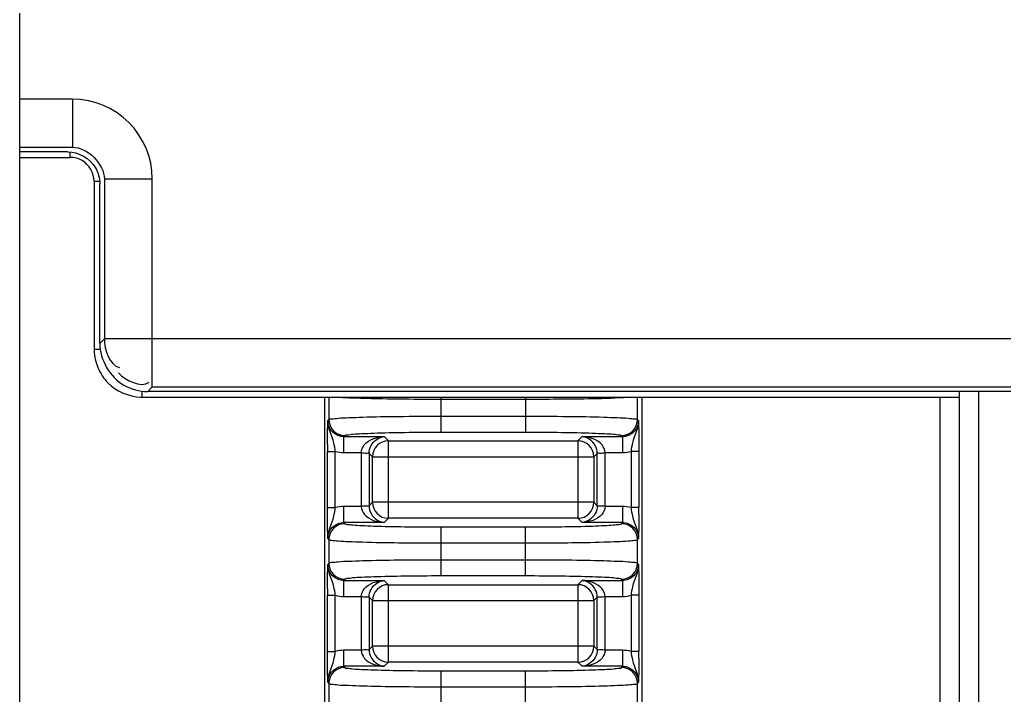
# Model space of a CAD drawing. Header units: millimetres. Extents: x 10297564 to 11610295, y -9287743 to -8409454.
# Drawn here: x 10506171 to 10507407, y -9091235 to -9090387 of the extents above; entities that cross this region are included whole.
import ezdxf

# ---------------------------------------------------------------- set-up
doc = ezdxf.new("R2010")
doc.units = ezdxf.units.MM
doc.header["$LTSCALE"] = 100
doc.layers.add('-0', color=7, linetype='Continuous')

# ---------------------------------------------------------------- blocks, each defined once
blk = doc.blocks.new('인버터 외형도')
at = {"layer": '-0', "linetype": 'Continuous'}
for p, q in [((102772.92, 38367.84), (102772.92, 43604.89)), ((102822.55, 43278.28), (102772.92, 43278.28)), ((102822.55, 43278.28), (102822.55, 43233.14)), ((102772.92, 43233.14), (102822.55, 43233.14)), ((102818.21, 43228.8), (102772.92, 43228.8)), ((102820.48, 43223.54), (102820.48, 43228.8)), ((102772.92, 43223.54), (102820.48, 43223.54)), ((102843.05, 43200.97), (102843.05, 43042.95)), ((102843.05, 43200.97), (102848.3, 43200.97)), ((102848.3, 43048.2), (102848.3, 43198.7)), ((102852.64, 43203.05), (102852.64, 43052.55)), ((102897.78, 43203.05), (102852.64, 43203.05)), ((102897.78, 43007.41), (102897.78, 43203.05)), ((102848.3, 43048.2), (102852.64, 43052.55)), ((104052.08, 43052.55), (102852.64, 43052.55)), ((102843.05, 43042.95), (102848.3, 43042.95)), ((102888.19, 42997.81), (102888.19, 43003.06)), ((102893.44, 43003.06), (102897.78, 43007.41)), ((104052.08, 43003.06), (102893.44, 43003.06)), ((102897.78, 43007.41), (104052.08, 43007.41)), ((103657.8, 42327.23), (103657.8, 43003.06)), ((103675.86, 43003.06), (103675.86, 42327.23)), ((102888.19, 42997.81), (103657.8, 42997.81)), ((103060.05, 42997.81), (103060.05, 42319.7)), ((103060.06, 42997.81), (103060.06, 42319.7)), ((103064.05, 42997.81), (103064.05, 42976.77)), ((103064.05, 42997.81), (103064.05, 42976.77)), ((103169.35, 42997.81), (103169.35, 42964.8)), ((103169.35, 42995.92), (103249.33, 42995.92)), ((103249.33, 42997.81), (103249.33, 42964.8)), ((103354.64, 42976.77), (103354.64, 42997.81)), ((103358.62, 42997.81), (103358.62, 42319.7)), ((103358.63, 42997.81), (103358.63, 42319.7)), ((103639.3, 42997.81), (103639.3, 42319.7)), ((103063.18, 42975.61), (103064.05, 42976.77)), ((103063.18, 42975.61), (103064.05, 42976.77)), ((103169.35, 42979.84), (103249.33, 42979.84)), ((103354.64, 42976.77), (103355.51, 42975.61)), ((103078.21, 42960.56), (103079.09, 42961.73)), ((103078.21, 42960.56), (103079.09, 42961.73)), ((103078.21, 42945.52), (103078.21, 42960.56)), ((103078.21, 42960.56), (103116.26, 42960.56)), ((103078.21, 42945.52), (103078.21, 42960.56)), ((103078.21, 42960.56), (103116.26, 42960.56)), ((103116.26, 42960.56), (103120.2, 42956.62)), ((103116.26, 42960.56), (103120.2, 42956.62)), ((103120.2, 42883.7), (103120.2, 42956.62)), ((103120.2, 42956.62), (103298.48, 42956.62)), ((103120.2, 42883.7), (103120.2, 42956.62)), ((103169.35, 42964.8), (103249.33, 42964.8)), ((103298.48, 42956.62), (103302.42, 42960.56)), ((103298.48, 42956.62), (103298.48, 42883.7)), ((103302.42, 42960.56), (103340.47, 42960.56)), ((103339.59, 42961.73), (103340.47, 42960.56)), ((103340.47, 42960.56), (103340.47, 42945.52)), ((103062.6, 42893.69), (103062.6, 42946.63)), ((103062.6, 42946.63), (103070.12, 42946.63)), ((103062.6, 42893.69), (103062.6, 42946.63)), ((103062.6, 42946.63), (103070.12, 42946.63)), ((103070.12, 42893.69), (103070.12, 42946.63)), ((103070.12, 42893.69), (103070.12, 42946.63)), ((103078.21, 42945.52), (103094.46, 42945.52)), ((103078.21, 42945.52), (103094.46, 42945.52)), ((103094.46, 42945.52), (103094.46, 42894.8)), ((103094.46, 42945.52), (103094.46, 42894.8)), ((103101.98, 42944.76), (103101.98, 42895.56)), ((103101.98, 42944.76), (103105.16, 42941.58)), ((103101.98, 42944.76), (103101.98, 42895.56)), ((103101.98, 42944.76), (103105.16, 42941.58)), ((103105.16, 42898.74), (103105.16, 42941.58)), ((103105.16, 42941.58), (103313.52, 42941.58)), ((103105.16, 42898.74), (103105.16, 42941.58)), ((103313.52, 42941.58), (103316.7, 42944.76)), ((103313.52, 42941.58), (103313.52, 42898.74)), ((103316.7, 42895.56), (103316.7, 42944.76)), ((103324.22, 42894.8), (103324.22, 42945.52)), ((103324.22, 42945.52), (103340.47, 42945.52)), ((103348.56, 42946.63), (103348.56, 42893.69)), ((103356.08, 42946.63), (103348.56, 42946.63)), ((103356.08, 42946.63), (103356.08, 42893.69)), ((103062.6, 42893.69), (103070.12, 42893.69)), ((103062.6, 42893.69), (103070.12, 42893.69)), ((103078.21, 42879.76), (103078.21, 42894.8)), ((103094.46, 42894.8), (103078.21, 42894.8)), ((103078.21, 42879.76), (103078.21, 42894.8)), ((103094.46, 42894.8), (103078.21, 42894.8)), ((103105.16, 42898.74), (103101.98, 42895.56)), ((103105.16, 42898.74), (103101.98, 42895.56)), ((103313.52, 42898.74), (103105.16, 42898.74)), ((103316.7, 42895.56), (103313.52, 42898.74)), ((103340.47, 42894.8), (103324.22, 42894.8)), ((103340.47, 42894.8), (103340.47, 42879.76)), ((103356.08, 42893.69), (103348.56, 42893.69)), ((103120.2, 42883.7), (103116.26, 42879.76)), ((103120.2, 42883.7), (103116.26, 42879.76)), ((103298.48, 42883.7), (103120.2, 42883.7)), ((103302.42, 42879.76), (103298.48, 42883.7)), ((103116.26, 42879.76), (103078.21, 42879.76)), ((103078.21, 42879.76), (103079.09, 42878.59)), ((103116.26, 42879.76), (103078.21, 42879.76)), ((103078.21, 42879.76), (103079.09, 42878.59)), ((103169.35, 42875.52), (103169.35, 42829.36)), ((103169.35, 42875.52), (103249.33, 42875.52)), ((103249.33, 42829.36), (103249.33, 42875.52)), ((103340.47, 42879.76), (103302.42, 42879.76)), ((103339.59, 42878.59), (103340.47, 42879.76)), ((103063.18, 42864.71), (103064.05, 42863.55)), ((103063.18, 42864.71), (103064.05, 42863.55)), ((103354.64, 42863.55), (103355.51, 42864.71)), ((103064.05, 42863.55), (103064.05, 42841.33)), ((103064.05, 42863.55), (103064.05, 42841.33)), ((103169.35, 42860.48), (103249.33, 42860.48)), ((103354.64, 42841.33), (103354.64, 42863.55)), ((103064.05, 42841.33), (103063.18, 42840.17)), ((103064.05, 42841.33), (103063.18, 42840.17)), ((103249.33, 42844.4), (103169.35, 42844.4)), ((103355.51, 42840.17), (103354.64, 42841.33)), ((103249.33, 42829.36), (103169.35, 42829.36)), ((103079.09, 42826.29), (103078.21, 42825.12)), ((103079.09, 42826.29), (103078.21, 42825.12)), ((103078.21, 42810.08), (103078.21, 42825.12)), ((103078.21, 42825.12), (103116.26, 42825.12)), ((103078.21, 42810.08), (103078.21, 42825.12)), ((103078.21, 42825.12), (103116.26, 42825.12)), ((103116.26, 42825.12), (103120.2, 42821.17)), ((103116.26, 42825.12), (103120.2, 42821.17)), ((103120.2, 42748.26), (103120.2, 42821.17)), ((103120.2, 42821.17), (103298.48, 42821.17)), ((103298.48, 42821.17), (103302.42, 42825.12)), ((103298.48, 42821.17), (103298.48, 42748.26)), ((103302.42, 42825.12), (103340.47, 42825.12)), ((103340.47, 42825.12), (103339.59, 42826.29)), ((103340.47, 42825.12), (103340.47, 42810.08)), ((103062.6, 42758.25), (103062.6, 42811.18)), ((103062.6, 42811.18), (103070.12, 42811.18)), ((103062.6, 42758.25), (103062.6, 42811.18)), ((103062.6, 42811.18), (103070.12, 42811.18)), ((103070.12, 42758.25), (103070.12, 42811.18)), ((103070.12, 42758.25), (103070.12, 42811.18)), ((103078.21, 42810.08), (103094.46, 42810.08)), ((103078.21, 42810.08), (103094.46, 42810.08)), ((103094.46, 42810.08), (103094.46, 42759.36)), ((103094.46, 42810.08), (103094.46, 42759.36)), ((103101.98, 42809.32), (103101.98, 42760.12)), ((103101.98, 42809.32), (103105.16, 42806.14)), ((103101.98, 42809.32), (103101.98, 42760.12)), ((103101.98, 42809.32), (103105.16, 42806.14)), ((103313.52, 42806.14), (103316.7, 42809.32)), ((103316.7, 42760.12), (103316.7, 42809.32)), ((103324.22, 42759.36), (103324.22, 42810.08)), ((103324.22, 42810.08), (103340.47, 42810.08)), ((103348.56, 42811.18), (103348.56, 42758.25)), ((103356.08, 42811.18), (103348.56, 42811.18)), ((103356.08, 42811.18), (103356.08, 42758.25)), ((103105.16, 42763.3), (103105.16, 42806.14)), ((103105.16, 42806.14), (103313.52, 42806.14)), ((103105.16, 42763.3), (103105.16, 42806.14)), ((103313.52, 42806.14), (103313.52, 42763.3)), ((103105.16, 42763.3), (103101.98, 42760.12)), ((103105.16, 42763.3), (103101.98, 42760.12)), ((103313.52, 42763.3), (103105.16, 42763.3)), ((103316.7, 42760.12), (103313.52, 42763.3)), ((103062.6, 42758.25), (103070.12, 42758.25)), ((103062.6, 42758.25), (103070.12, 42758.25)), ((103078.21, 42744.32), (103078.21, 42759.36)), ((103094.46, 42759.36), (103078.21, 42759.36)), ((103078.21, 42744.32), (103078.21, 42759.36)), ((103094.46, 42759.36), (103078.21, 42759.36)), ((103340.47, 42759.36), (103324.22, 42759.36)), ((103340.47, 42759.36), (103340.47, 42744.32)), ((103356.08, 42758.25), (103348.56, 42758.25)), ((103078.21, 42744.32), (103079.09, 42743.15)), ((103116.26, 42744.32), (103078.21, 42744.32)), ((103078.21, 42744.32), (103079.09, 42743.15)), ((103120.2, 42748.26), (103116.26, 42744.32)), ((103298.48, 42748.26), (103120.2, 42748.26)), ((103302.42, 42744.32), (103298.48, 42748.26)), ((103340.47, 42744.32), (103302.42, 42744.32)), ((103339.59, 42743.15), (103340.47, 42744.32)), ((103169.35, 42740.08), (103169.35, 42693.92)), ((103169.35, 42740.08), (103249.33, 42740.08)), ((103249.33, 42693.92), (103249.33, 42740.08)), ((103063.18, 42729.27), (103064.05, 42728.11)), ((103063.18, 42729.27), (103064.05, 42728.11)), ((103064.05, 42728.11), (103064.05, 42705.89)), ((103169.35, 42725.04), (103249.33, 42725.04)), ((103354.64, 42728.11), (103355.51, 42729.27)), ((103354.64, 42705.89), (103354.64, 42728.11))]:
    blk.add_line(p, q, dxfattribs=at)
for centre, radius, start, end in [((102822.54, 43203.04), 75.24, 0.00489, 89.99511), ((102887.28, 43042.95), 44.23, 179.99966, 181.81089), ((102888.19, 43042.06), 44.25, 268.05976, 270.00008), ((103079.1, 42976.78), 15.05, 180.05306, 269.96221), ((103079.1, 42976.78), 15.05, 180.05306, 269.96221), ((103339.58, 42976.78), 15.05, 270.03778, 359.94694), ((103120.22, 42941.56), 15.06, 90.06382, 179.93618), ((103120.22, 42941.56), 15.06, 90.06382, 179.93618), ((103298.46, 42941.56), 15.06, 0.06646, 89.93354), ((103987.7, 42946.64), 925.1, 179.60423, 180.00066), ((103987.7, 42946.64), 925.1, 179.60423, 180.00066), ((103078.24, 42975.81), 30.29, 254.45269, 269.94662), ((103078.24, 42975.81), 30.29, 254.45269, 269.94662), ((103340.45, 42975.75), 30.23, 270.0356, 285.56054), ((103078.23, 42864.57), 30.23, 90.03722, 105.56061), ((103078.23, 42864.57), 30.23, 90.03722, 105.56061), ((103120.22, 42898.76), 15.06, 180.06646, 269.93354), ((103120.22, 42898.76), 15.06, 180.06646, 269.93354), ((103298.46, 42898.76), 15.06, 270.06382, 359.93618), ((103340.45, 42864.58), 30.22, 74.43161, 89.96228), ((102428.46, 42893.69), 927.62, 359.59924, 359.99991), ((103079.1, 42863.54), 15.05, 90.03779, 179.94694), ((103079.1, 42863.54), 15.05, 90.03779, 179.94694), ((103339.58, 42863.54), 15.05, 0.05306, 89.96222), ((103079.1, 42841.34), 15.05, 180.05306, 269.96222), ((103079.1, 42841.34), 15.05, 180.05306, 269.96222), ((103339.58, 42841.34), 15.05, 270.03779, 359.94694), ((103120.22, 42806.12), 15.06, 90.06382, 179.93618), ((103120.22, 42806.12), 15.06, 90.06382, 179.93618), ((103298.46, 42806.12), 15.06, 0.06646, 89.93354), ((103992.49, 42811.18), 929.89, 179.62718, 179.99981), ((103992.49, 42811.18), 929.89, 179.62718, 179.99981), ((103078.23, 42840.3), 30.23, 254.43756, 269.96484), ((103078.23, 42840.3), 30.23, 254.43756, 269.96484), ((103340.45, 42840.3), 30.23, 270.03518, 285.5611), ((103120.22, 42763.32), 15.06, 180.06646, 269.93354), ((103298.46, 42763.32), 15.06, 270.06382, 359.93618), ((103078.23, 42729.12), 30.23, 90.03722, 105.56061), ((103078.23, 42729.12), 30.23, 90.03722, 105.56061), ((103340.45, 42729.14), 30.22, 74.43161, 89.96228), ((102428.46, 42758.25), 927.62, 359.59924, 359.99991), ((103079.1, 42728.09), 15.05, 90.03779, 179.94694), ((103079.1, 42728.09), 15.05, 90.03779, 179.94694), ((103339.58, 42728.09), 15.05, 0.05306, 89.96222)]:
    blk.add_arc(centre, radius, start, end, dxfattribs=at)
for points in [[(102818.21, 43228.79), (102828.24, 43228.8), (102839.29, 43222.42), (102844.27, 43213.7)], [(102822.55, 43233.14), (102836.74, 43233.15), (102852.65, 43217.23), (102852.64, 43203.05)], [(102831.74, 43220.51), (102828.37, 43222.44), (102824.37, 43223.54), (102820.48, 43223.54)], [(102843.04, 43200.97), (102843.05, 43208.5), (102838.27, 43216.77), (102831.74, 43220.51)], [(102852.64, 43052.55), (102852.65, 43042.41), (102857.02, 43027.8), (102866.94, 43025.71)], [(102843.07, 43041.55), (102843.24, 43036.13), (102844.42, 43030.66), (102846.49, 43025.65)], [(102848.3, 43048.2), (102848.3, 43033.14), (102857.85, 43016.56), (102870.93, 43009.08)], [(102846.49, 43025.65), (102848.74, 43020.22), (102852.13, 43015.16), (102856.29, 43011)], [(102865.87, 43020.63), (102873.04, 43013.47), (102886.46, 43006.22), (102894.95, 43011.75)], [(102856.29, 43011), (102864.11, 43003.2), (102875.65, 42998.21), (102886.69, 42997.83)], [(102870.93, 43009.08), (102877.67, 43005.22), (102885.67, 43003.06), (102893.44, 43003.06)]]:
    blk.add_open_spline(points, degree=3, dxfattribs=at)
for points, knots in [([(102844.27, 43213.7), (102845.56, 43211.43), (102847.58, 43206.55), (102848.3, 43201.31), (102848.3, 43198.7)], [0, 0, 0, 0, 0.500039, 1, 1, 1, 1]), ([(103073.03, 42997.8), (103078.4, 42997.43), (103110.49, 42996.13), (103142.62, 42995.92), (103169.35, 42995.92)], [0, 0, 0, 0, 0.167477, 1, 1, 1, 1]), ([(103249.33, 42995.92), (103259.34, 42995.92), (103291.47, 42996.14), (103323.64, 42996.3), (103345.72, 42997.8)], [0, 0, 0, 0, 0.311543, 1, 1, 1, 1]), ([(103062.62, 42953.03), (103062.64, 42955.45), (103062.72, 42962.98), (103062.94, 42970.51), (103063.18, 42975.61)], [0, 0, 0, 0, 0.321938, 1, 1, 1, 1]), ([(103062.62, 42953.03), (103062.64, 42955.45), (103062.72, 42962.98), (103062.94, 42970.51), (103063.18, 42975.61)], [0, 0, 0, 0, 0.321938, 1, 1, 1, 1]), ([(103070.12, 42946.63), (103069.78, 42949.34), (103068.38, 42959.19), (103063.06, 42968.4), (103063.18, 42975.61)], [0, 0, 0, 0, 0.275194, 1, 1, 1, 1]), ([(103070.12, 42946.63), (103069.78, 42949.34), (103068.38, 42959.19), (103063.06, 42968.4), (103063.18, 42975.61)], [0, 0, 0, 0, 0.275194, 1, 1, 1, 1]), ([(103078.21, 42960.56), (103074.37, 42960.55), (103066.36, 42963.76), (103063.17, 42971.77), (103063.18, 42975.61)], [0, 0, 0, 0, 0.500275, 1, 1, 1, 1]), ([(103078.21, 42960.56), (103074.37, 42960.55), (103066.36, 42963.76), (103063.17, 42971.77), (103063.18, 42975.61)], [0, 0, 0, 0, 0.500275, 1, 1, 1, 1]), ([(103064.05, 42976.77), (103064.61, 42977.41), (103068.06, 42977.25), (103073.88, 42978.25), (103083.88, 42978.48), (103102.7, 42979.26), (103131.65, 42979.67), (103156.13, 42979.84), (103169.35, 42979.84)], [0, 0, 0, 0, 0.024293, 0.084405, 0.178415, 0.302898, 0.623686, 1, 1, 1, 1]), ([(103249.33, 42979.84), (103262.56, 42979.84), (103287.05, 42979.67), (103316.02, 42979.26), (103334.83, 42978.48), (103344.82, 42978.25), (103350.63, 42977.25), (103354.07, 42977.41), (103354.64, 42976.77)], [0, 0, 0, 0, 0.376596, 0.697509, 0.821858, 0.91572, 0.975736, 1, 1, 1, 1]), ([(103355.51, 42975.61), (103355.51, 42971.78), (103352.34, 42963.77), (103344.32, 42960.55), (103340.47, 42960.56)], [0, 0, 0, 0, 0.498074, 1, 1, 1, 1]), ([(103355.51, 42975.61), (103355.62, 42968.4), (103350.3, 42959.19), (103348.9, 42949.34), (103348.56, 42946.63)], [0, 0, 0, 0, 0.724604, 1, 1, 1, 1]), ([(103355.51, 42975.61), (103355.59, 42973.91), (103355.99, 42964.26), (103356.08, 42954.59), (103356.08, 42946.63)], [0, 0, 0, 0, 0.175484, 1, 1, 1, 1]), ([(103079.09, 42961.73), (103079.54, 42962.32), (103082.55, 42962.27), (103087.5, 42963.18), (103096.09, 42963.45), (103112.21, 42964.21), (103137.04, 42964.64), (103158.02, 42964.8), (103169.35, 42964.8)], [0, 0, 0, 0, 0.024524, 0.084688, 0.178698, 0.303147, 0.623821, 1, 1, 1, 1]), ([(103094.46, 42945.52), (103094.56, 42948.12), (103098.79, 42957.37), (103109.46, 42960.35), (103116.26, 42960.56)], [0, 0, 0, 0, 0.277015, 1, 1, 1, 1]), ([(103094.46, 42945.52), (103094.56, 42948.12), (103098.79, 42957.37), (103109.46, 42960.35), (103116.26, 42960.56)], [0, 0, 0, 0, 0.277015, 1, 1, 1, 1]), ([(103101.98, 42944.76), (103101.98, 42947.32), (103103.68, 42954.92), (103111.27, 42960.34), (103116.26, 42960.56)], [0, 0, 0, 0, 0.338868, 1, 1, 1, 1]), ([(103101.98, 42944.76), (103101.98, 42947.32), (103103.68, 42954.92), (103111.27, 42960.34), (103116.26, 42960.56)], [0, 0, 0, 0, 0.338868, 1, 1, 1, 1]), ([(103249.33, 42964.8), (103260.67, 42964.8), (103281.66, 42964.64), (103306.5, 42964.21), (103322.61, 42963.45), (103331.2, 42963.17), (103336.14, 42962.27), (103339.15, 42962.32), (103339.59, 42961.73)], [0, 0, 0, 0, 0.376461, 0.69726, 0.821575, 0.915436, 0.975507, 1, 1, 1, 1]), ([(103316.7, 42944.76), (103316.7, 42947.32), (103315.01, 42954.92), (103307.41, 42960.34), (103302.42, 42960.56)], [0, 0, 0, 0, 0.338881, 1, 1, 1, 1]), ([(103324.22, 42945.52), (103324.12, 42948.12), (103319.89, 42957.37), (103309.22, 42960.35), (103302.42, 42960.56)], [0, 0, 0, 0, 0.277007, 1, 1, 1, 1]), ([(103094.46, 42945.52), (103096.2, 42945.39), (103098.25, 42944.72), (103101.65, 42945.46), (103101.98, 42944.76)], [0, 0, 0, 0, 0.692692, 1, 1, 1, 1]), ([(103094.46, 42945.52), (103096.2, 42945.39), (103098.25, 42944.72), (103101.65, 42945.46), (103101.98, 42944.76)], [0, 0, 0, 0, 0.692692, 1, 1, 1, 1]), ([(103316.7, 42944.76), (103317.03, 42945.45), (103320.43, 42944.72), (103322.48, 42945.39), (103324.22, 42945.52)], [0, 0, 0, 0, 0.306912, 1, 1, 1, 1]), ([(103063.18, 42864.71), (103063.1, 42866.4), (103062.69, 42876.06), (103062.6, 42885.72), (103062.6, 42893.69)], [0, 0, 0, 0, 0.175482, 1, 1, 1, 1]), ([(103063.18, 42864.71), (103063.1, 42866.4), (103062.69, 42876.06), (103062.6, 42885.72), (103062.6, 42893.69)], [0, 0, 0, 0, 0.175482, 1, 1, 1, 1]), ([(103063.18, 42864.71), (103063.07, 42871.91), (103068.38, 42881.13), (103069.78, 42890.97), (103070.12, 42893.69)], [0, 0, 0, 0, 0.724596, 1, 1, 1, 1]), ([(103063.18, 42864.71), (103063.07, 42871.91), (103068.38, 42881.13), (103069.78, 42890.97), (103070.12, 42893.69)], [0, 0, 0, 0, 0.724596, 1, 1, 1, 1]), ([(103101.98, 42895.56), (103101.65, 42894.86), (103098.26, 42895.59), (103096.21, 42894.93), (103094.46, 42894.8)], [0, 0, 0, 0, 0.306912, 1, 1, 1, 1]), ([(103101.98, 42895.56), (103101.65, 42894.86), (103098.26, 42895.59), (103096.21, 42894.93), (103094.46, 42894.8)], [0, 0, 0, 0, 0.306912, 1, 1, 1, 1]), ([(103094.46, 42894.8), (103094.56, 42892.19), (103098.79, 42882.94), (103109.46, 42879.96), (103116.26, 42879.76)], [0, 0, 0, 0, 0.277007, 1, 1, 1, 1]), ([(103094.46, 42894.8), (103094.56, 42892.19), (103098.79, 42882.94), (103109.46, 42879.96), (103116.26, 42879.76)], [0, 0, 0, 0, 0.277007, 1, 1, 1, 1]), ([(103101.98, 42895.56), (103101.98, 42893), (103103.68, 42885.4), (103111.27, 42879.97), (103116.26, 42879.76)], [0, 0, 0, 0, 0.338881, 1, 1, 1, 1]), ([(103101.98, 42895.56), (103101.98, 42893), (103103.68, 42885.4), (103111.27, 42879.97), (103116.26, 42879.76)], [0, 0, 0, 0, 0.338881, 1, 1, 1, 1]), ([(103316.7, 42895.56), (103316.7, 42893), (103315.01, 42885.4), (103307.41, 42879.97), (103302.42, 42879.76)], [0, 0, 0, 0, 0.338868, 1, 1, 1, 1]), ([(103324.22, 42894.8), (103324.12, 42892.19), (103319.89, 42882.94), (103309.22, 42879.96), (103302.42, 42879.76)], [0, 0, 0, 0, 0.277015, 1, 1, 1, 1]), ([(103324.22, 42894.8), (103322.48, 42894.93), (103320.43, 42895.59), (103317.03, 42894.86), (103316.7, 42895.56)], [0, 0, 0, 0, 0.692692, 1, 1, 1, 1]), ([(103348.56, 42893.69), (103348.9, 42890.98), (103350.31, 42881.13), (103355.62, 42871.91), (103355.51, 42864.71)], [0, 0, 0, 0, 0.275247, 1, 1, 1, 1]), ([(103356.06, 42887.2), (103356.04, 42884.79), (103355.96, 42877.29), (103355.75, 42869.79), (103355.51, 42864.71)], [0, 0, 0, 0, 0.321898, 1, 1, 1, 1]), ([(103063.18, 42864.71), (103063.17, 42868.53), (103066.34, 42876.55), (103074.36, 42879.76), (103078.21, 42879.76)], [0, 0, 0, 0, 0.497939, 1, 1, 1, 1]), ([(103063.18, 42864.71), (103063.17, 42868.53), (103066.34, 42876.55), (103074.36, 42879.76), (103078.21, 42879.76)], [0, 0, 0, 0, 0.497939, 1, 1, 1, 1]), ([(103079.09, 42878.59), (103079.54, 42878), (103082.55, 42878.05), (103087.49, 42877.14), (103096.09, 42876.86), (103112.21, 42876.11), (103137.04, 42875.68), (103158.01, 42875.52), (103169.35, 42875.52)], [0, 0, 0, 0, 0.024516, 0.084671, 0.178669, 0.303103, 0.623777, 1, 1, 1, 1]), ([(103249.33, 42875.52), (103260.68, 42875.52), (103281.67, 42875.68), (103306.51, 42876.11), (103322.62, 42876.86), (103331.21, 42877.14), (103336.14, 42878.05), (103339.15, 42878), (103339.59, 42878.59)], [0, 0, 0, 0, 0.376613, 0.697396, 0.821674, 0.915489, 0.975525, 1, 1, 1, 1]), ([(103340.47, 42879.76), (103344.33, 42879.76), (103352.34, 42876.54), (103355.51, 42868.53), (103355.51, 42864.71)], [0, 0, 0, 0, 0.502151, 1, 1, 1, 1]), ([(103064.05, 42863.55), (103064.61, 42862.91), (103068.05, 42863.07), (103073.87, 42862.07), (103083.88, 42861.84), (103102.7, 42861.05), (103131.65, 42860.64), (103156.13, 42860.48), (103169.35, 42860.48)], [0, 0, 0, 0, 0.024285, 0.084388, 0.178387, 0.302854, 0.623642, 1, 1, 1, 1]), ([(103249.33, 42860.48), (103262.57, 42860.48), (103287.06, 42860.64), (103316.03, 42861.06), (103334.84, 42861.84), (103344.83, 42862.07), (103350.64, 42863.06), (103354.07, 42862.91), (103354.64, 42863.55)], [0, 0, 0, 0, 0.376748, 0.697645, 0.821957, 0.915773, 0.975754, 1, 1, 1, 1]), ([(103062.62, 42817.23), (103062.64, 42819.7), (103062.72, 42827.34), (103062.93, 42834.99), (103063.18, 42840.17)], [0, 0, 0, 0, 0.322166, 1, 1, 1, 1]), ([(103062.62, 42817.23), (103062.64, 42819.7), (103062.72, 42827.34), (103062.93, 42834.99), (103063.18, 42840.17)], [0, 0, 0, 0, 0.322166, 1, 1, 1, 1]), ([(103070.12, 42811.18), (103069.78, 42813.9), (103068.38, 42823.74), (103063.06, 42832.96), (103063.18, 42840.17)], [0, 0, 0, 0, 0.275105, 1, 1, 1, 1]), ([(103070.12, 42811.18), (103069.78, 42813.9), (103068.38, 42823.74), (103063.06, 42832.96), (103063.18, 42840.17)], [0, 0, 0, 0, 0.275105, 1, 1, 1, 1]), ([(103078.21, 42825.12), (103074.37, 42825.11), (103066.36, 42828.32), (103063.17, 42836.33), (103063.18, 42840.17)], [0, 0, 0, 0, 0.500119, 1, 1, 1, 1]), ([(103078.21, 42825.12), (103074.37, 42825.11), (103066.36, 42828.32), (103063.17, 42836.33), (103063.18, 42840.17)], [0, 0, 0, 0, 0.500119, 1, 1, 1, 1]), ([(103169.35, 42844.4), (103156.11, 42844.4), (103131.62, 42844.23), (103102.65, 42843.82), (103083.84, 42843.04), (103073.86, 42842.81), (103068.05, 42841.81), (103064.61, 42841.97), (103064.05, 42841.33)], [0, 0, 0, 0, 0.376748, 0.697645, 0.821957, 0.915773, 0.975754, 1, 1, 1, 1]), ([(103354.64, 42841.33), (103354.07, 42841.97), (103350.63, 42841.81), (103344.81, 42842.81), (103334.81, 42843.04), (103315.99, 42843.82), (103287.03, 42844.23), (103262.56, 42844.4), (103249.33, 42844.4)], [0, 0, 0, 0, 0.024285, 0.084388, 0.178387, 0.302854, 0.623642, 1, 1, 1, 1]), ([(103355.51, 42840.17), (103355.51, 42836.32), (103352.32, 42828.31), (103344.31, 42825.11), (103340.47, 42825.12)], [0, 0, 0, 0, 0.500133, 1, 1, 1, 1]), ([(103355.51, 42840.17), (103355.62, 42832.96), (103350.3, 42823.75), (103348.9, 42813.9), (103348.56, 42811.18)], [0, 0, 0, 0, 0.724595, 1, 1, 1, 1]), ([(103355.51, 42840.17), (103355.58, 42838.47), (103355.99, 42828.82), (103356.08, 42819.15), (103356.08, 42811.18)], [0, 0, 0, 0, 0.175479, 1, 1, 1, 1]), ([(103169.35, 42829.36), (103158, 42829.36), (103137.01, 42829.2), (103112.17, 42828.77), (103096.06, 42828.01), (103087.48, 42827.73), (103082.54, 42826.83), (103079.53, 42826.88), (103079.09, 42826.29)], [0, 0, 0, 0, 0.376613, 0.697396, 0.821674, 0.915489, 0.975525, 1, 1, 1, 1]), ([(103339.59, 42826.29), (103339.15, 42826.88), (103336.14, 42826.83), (103331.19, 42827.73), (103322.59, 42828.01), (103306.47, 42828.77), (103281.65, 42829.2), (103260.67, 42829.36), (103249.33, 42829.36)], [0, 0, 0, 0, 0.024516, 0.084671, 0.178669, 0.303103, 0.623777, 1, 1, 1, 1]), ([(103094.46, 42810.08), (103094.56, 42812.68), (103098.79, 42821.93), (103109.46, 42824.91), (103116.26, 42825.12)], [0, 0, 0, 0, 0.277015, 1, 1, 1, 1]), ([(103094.46, 42810.08), (103094.56, 42812.68), (103098.79, 42821.93), (103109.46, 42824.91), (103116.26, 42825.12)], [0, 0, 0, 0, 0.277015, 1, 1, 1, 1]), ([(103101.98, 42809.32), (103101.98, 42811.88), (103103.68, 42819.48), (103111.27, 42824.9), (103116.26, 42825.12)], [0, 0, 0, 0, 0.338868, 1, 1, 1, 1]), ([(103101.98, 42809.32), (103101.98, 42811.88), (103103.68, 42819.48), (103111.27, 42824.9), (103116.26, 42825.12)], [0, 0, 0, 0, 0.338868, 1, 1, 1, 1]), ([(103316.7, 42809.32), (103316.7, 42811.88), (103315.01, 42819.48), (103307.41, 42824.9), (103302.42, 42825.12)], [0, 0, 0, 0, 0.338881, 1, 1, 1, 1]), ([(103324.22, 42810.08), (103324.12, 42812.68), (103319.89, 42821.93), (103309.22, 42824.91), (103302.42, 42825.12)], [0, 0, 0, 0, 0.277007, 1, 1, 1, 1]), ([(103094.46, 42810.08), (103096.2, 42809.95), (103098.25, 42809.28), (103101.65, 42810.01), (103101.98, 42809.32)], [0, 0, 0, 0, 0.692692, 1, 1, 1, 1]), ([(103094.46, 42810.08), (103096.2, 42809.95), (103098.25, 42809.28), (103101.65, 42810.01), (103101.98, 42809.32)], [0, 0, 0, 0, 0.692692, 1, 1, 1, 1]), ([(103316.7, 42809.32), (103317.03, 42810.01), (103320.43, 42809.28), (103322.48, 42809.95), (103324.22, 42810.08)], [0, 0, 0, 0, 0.306912, 1, 1, 1, 1]), ([(103063.18, 42729.27), (103063.1, 42730.96), (103062.69, 42740.62), (103062.6, 42750.28), (103062.6, 42758.25)], [0, 0, 0, 0, 0.175482, 1, 1, 1, 1]), ([(103063.18, 42729.27), (103063.1, 42730.96), (103062.69, 42740.62), (103062.6, 42750.28), (103062.6, 42758.25)], [0, 0, 0, 0, 0.175482, 1, 1, 1, 1]), ([(103063.18, 42729.27), (103063.07, 42736.47), (103068.38, 42745.69), (103069.78, 42755.53), (103070.12, 42758.25)], [0, 0, 0, 0, 0.724596, 1, 1, 1, 1]), ([(103063.18, 42729.27), (103063.07, 42736.47), (103068.38, 42745.69), (103069.78, 42755.53), (103070.12, 42758.25)], [0, 0, 0, 0, 0.724596, 1, 1, 1, 1]), ([(103101.98, 42760.12), (103101.65, 42759.42), (103098.26, 42760.15), (103096.21, 42759.49), (103094.46, 42759.36)], [0, 0, 0, 0, 0.306912, 1, 1, 1, 1]), ([(103101.98, 42760.12), (103101.65, 42759.42), (103098.26, 42760.15), (103096.21, 42759.49), (103094.46, 42759.36)], [0, 0, 0, 0, 0.306912, 1, 1, 1, 1]), ([(103094.46, 42759.36), (103094.56, 42756.75), (103098.79, 42747.5), (103109.46, 42744.52), (103116.26, 42744.32)], [0, 0, 0, 0, 0.277007, 1, 1, 1, 1]), ([(103101.98, 42760.12), (103101.98, 42757.56), (103103.68, 42749.96), (103111.27, 42744.53), (103116.26, 42744.32)], [0, 0, 0, 0, 0.338881, 1, 1, 1, 1]), ([(103316.7, 42760.12), (103316.7, 42757.56), (103315.01, 42749.96), (103307.41, 42744.53), (103302.42, 42744.32)], [0, 0, 0, 0, 0.338868, 1, 1, 1, 1]), ([(103324.22, 42759.36), (103324.12, 42756.75), (103319.89, 42747.5), (103309.22, 42744.52), (103302.42, 42744.32)], [0, 0, 0, 0, 0.277015, 1, 1, 1, 1]), ([(103324.22, 42759.36), (103322.48, 42759.49), (103320.43, 42760.15), (103317.03, 42759.42), (103316.7, 42760.12)], [0, 0, 0, 0, 0.692692, 1, 1, 1, 1]), ([(103348.56, 42758.25), (103348.9, 42755.53), (103350.31, 42745.69), (103355.62, 42736.47), (103355.51, 42729.27)], [0, 0, 0, 0, 0.275247, 1, 1, 1, 1]), ([(103063.18, 42729.27), (103063.17, 42733.09), (103066.34, 42741.11), (103074.36, 42744.32), (103078.21, 42744.32)], [0, 0, 0, 0, 0.497939, 1, 1, 1, 1]), ([(103063.18, 42729.27), (103063.17, 42733.09), (103066.34, 42741.11), (103074.36, 42744.32), (103078.21, 42744.32)], [0, 0, 0, 0, 0.497939, 1, 1, 1, 1]), ([(103340.47, 42744.32), (103344.33, 42744.32), (103352.34, 42741.1), (103355.51, 42733.09), (103355.51, 42729.27)], [0, 0, 0, 0, 0.502151, 1, 1, 1, 1]), ([(103356.06, 42751.76), (103356.04, 42749.35), (103355.96, 42741.85), (103355.75, 42734.35), (103355.51, 42729.27)], [0, 0, 0, 0, 0.321898, 1, 1, 1, 1]), ([(103079.09, 42743.15), (103079.54, 42742.56), (103082.55, 42742.6), (103087.49, 42741.7), (103096.09, 42741.42), (103112.21, 42740.67), (103137.04, 42740.24), (103158.01, 42740.08), (103169.35, 42740.08)], [0, 0, 0, 0, 0.024516, 0.084671, 0.178669, 0.303103, 0.623777, 1, 1, 1, 1]), ([(103249.33, 42740.08), (103260.68, 42740.08), (103281.67, 42740.24), (103306.51, 42740.67), (103322.62, 42741.42), (103331.21, 42741.7), (103336.14, 42742.6), (103339.15, 42742.56), (103339.59, 42743.15)], [0, 0, 0, 0, 0.376613, 0.697396, 0.821674, 0.915489, 0.975525, 1, 1, 1, 1]), ([(103064.05, 42728.11), (103064.61, 42727.47), (103068.05, 42727.62), (103073.87, 42726.62), (103083.88, 42726.4), (103102.7, 42725.61), (103131.65, 42725.2), (103156.13, 42725.04), (103169.35, 42725.04)], [0, 0, 0, 0, 0.024285, 0.084388, 0.178387, 0.302854, 0.623642, 1, 1, 1, 1]), ([(103249.33, 42725.04), (103262.57, 42725.04), (103287.06, 42725.2), (103316.03, 42725.61), (103334.84, 42726.4), (103344.83, 42726.63), (103350.64, 42727.62), (103354.07, 42727.47), (103354.64, 42728.11)], [0, 0, 0, 0, 0.376748, 0.697645, 0.821957, 0.915773, 0.975754, 1, 1, 1, 1])]:
    blk.add_open_spline(points, degree=3, knots=knots, dxfattribs=at)

msp = doc.modelspace()

# ---------------------------------------------------------------- block references
at = {"xscale": 1.333333333333333, "yscale": 1.333333333333333, "zscale": 1.333333333333333}
msp.add_blockref('인버터 외형도', (10369140.6, -9148191), dxfattribs=at)

doc.saveas('drawing.dxf')
